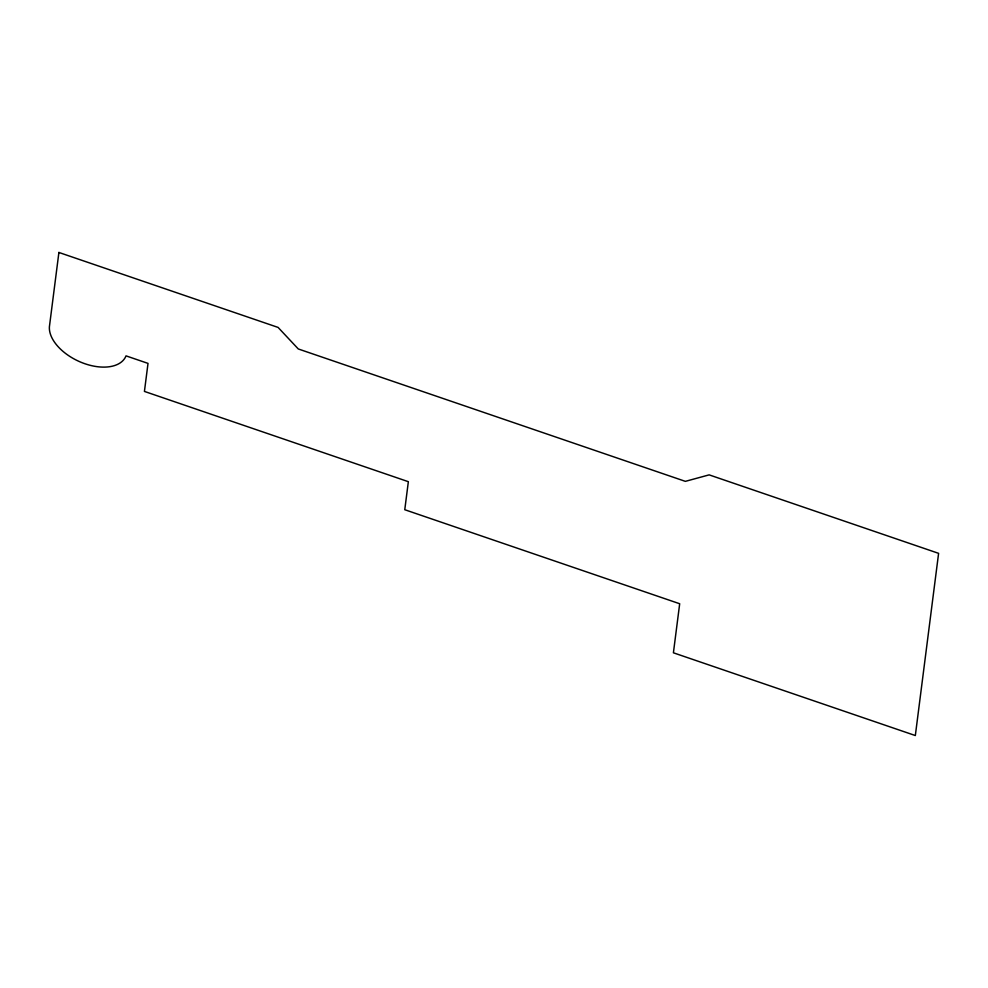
<?xml version="1.0" encoding="UTF-8"?>
<svg xmlns="http://www.w3.org/2000/svg" width="988" height="988" viewBox="0 0 988 988"><rect width="100%" height="100%" fill="white"/><g stroke="black" fill="none" stroke-linecap="round" stroke-linejoin="round"><path stroke-width="1.48" d="M58.897 252.459L49.4 326.806A41.385 24.083 25.1 0 0 82.906 363.016A41.385 24.083 25.1 0 0 126.019 355.865L148.015 363.386L144.433 391.421L408.353 481.687L404.771 509.722L679.682 603.742L673.408 652.796L915.333 735.541L938.6 553.342L709.149 474.87L685.363 481.354L298.29 348.962L278.097 327.423L58.897 252.459"/></g></svg>
